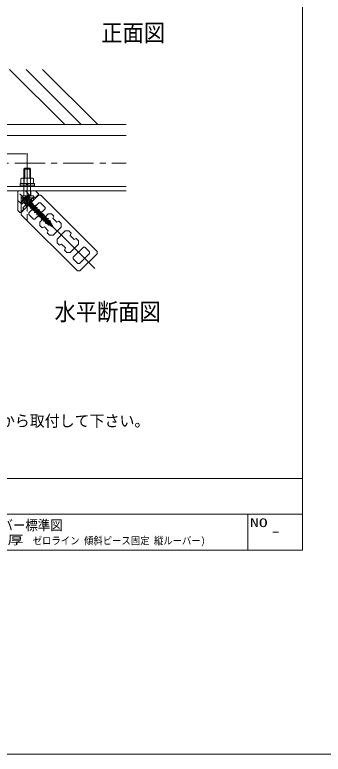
# Model space of a CAD drawing. Units: millimetres, scale not verified. Extents: x -1200 to 1200, y -500 to 500.
# Drawn here: x 446.5 to 502.4, y -500 to -366 of the extents above; entities that cross this region are included whole.
import ezdxf
from ezdxf.enums import TextEntityAlignment as Align

# ---------------------------------------------------------------- set-up
doc = ezdxf.new("R2010")
doc.units = ezdxf.units.MM
doc.header["$LTSCALE"] = 1.1
doc.header["$PDMODE"] = 32
doc.header["$PDSIZE"] = 0.55
doc.linetypes.add('CHAIN1', pattern=[8, 5, -1, 1, -1])
for name, color, linetype, lineweight in [('0-0_一般', 7, 'Continuous', 9), ('0-1_0', 7, 'Continuous', 9), ('0-3_寸法', 7, 'Continuous', 9), ('0-4_ルーバー', 7, 'Continuous', 9), ('0-7_ストリンガー', 7, 'Continuous', 9), ('0-9_傾斜ピース', 7, 'Continuous', 9)]:
    doc.layers.add(name, color=color, linetype=linetype, lineweight=lineweight)
doc.layers.add('0-A_Defpoints', color=7, linetype='Continuous')
doc.styles.add('ＭＳ ゴシック', font='')
doc.styles.get('ＭＳ ゴシック').set_extended_font_data('MS Gothic')

# ---------------------------------------------------------------- blocks, each defined once
blk = doc.blocks.new('グループ-13-1')
at = {"layer": '0-4_ルーバー'}
for points in [[(127442.39, 167205.18), (127442.39, 167194.64), (127696.95, 166940.08), (127707.63, 166940.08), (127785.34, 167017.79), (127785.34, 167028.47), (127530.78, 167283.03), (127520.24, 167283.03)], [(127550.23, 167221.15), (127504.27, 167175.19), (127497.2, 167175.19), (127475.98, 167196.4), (127475.98, 167203.48), (127521.94, 167249.44), (127529.01, 167249.44), (127550.23, 167228.22)], [(127563.49, 167199.05), (127579.4, 167199.05), (127590.01, 167188.44), (127585.59, 167178.72), (127603.27, 167161.04), (127612.99, 167165.46), (127623.6, 167154.85), (127623.6, 167138.94), (127586.48, 167101.82), (127570.57, 167101.82), (127559.96, 167112.43), (127564.38, 167122.15), (127546.7, 167139.83), (127536.98, 167135.41), (127526.37, 167146.02), (127526.37, 167161.93)], [(127690.79, 167087.67), (127701.39, 167077.06), (127701.4, 167061.15), (127664.27, 167024.02), (127648.36, 167024.02), (127637.75, 167034.63), (127642.17, 167044.36), (127624.49, 167062.04), (127614.77, 167057.62), (127604.16, 167068.22), (127604.16, 167084.14), (127641.28, 167121.26), (127657.19, 167121.26), (127667.8, 167110.65), (127663.38, 167100.93), (127681.06, 167083.25)], [(127730.57, 167047.89), (127751.78, 167026.67), (127751.78, 167019.6), (127705.82, 166973.64), (127698.75, 166973.64), (127677.53, 166994.85), (127677.53, 167001.92), (127723.49, 167047.89)]]:
    blk.add_lwpolyline(points, close=True, dxfattribs=at)
blk = doc.blocks.new('グループ-103-1')
at = {"layer": '0-7_ストリンガー'}
for p, q in [((127917.39, 167553.33), (122792.39, 167553.33)), ((127917.39, 167323.33), (122792.39, 167323.33)), ((127917.39, 167303.33), (122792.39, 167303.33))]:
    blk.add_line(p, q, dxfattribs=at)
blk = doc.blocks.new('グループ-293-1')
at = {"layer": '0-9_傾斜ピース'}
for p, q in [((127454.44, 167360.83), (127454.44, 167402.08)), ((127484.44, 167402.08), (127454.44, 167402.08)), ((127480.69, 167360.83), (127480.69, 167405.83)), ((127484.44, 167360.83), (127484.44, 167402.08)), ((127454.44, 167358.52), (127454.44, 167280.66)), ((127484.44, 167358.71), (127484.44, 167280.83))]:
    blk.add_line(p, q, dxfattribs=at)
for points in [[(127458.19, 167360.83), (127458.19, 167405.83), (127454.44, 167402.08)], [(127458.19, 167405.83), (127480.69, 167405.83), (127484.44, 167402.08)]]:
    blk.add_lwpolyline(points, dxfattribs=at)
for points in [[(127496.94, 167270.83), (127441.94, 167270.83), (127441.94, 167280.83), (127496.94, 167280.83)], [(127496.94, 167270.83), (127441.94, 167270.83), (127451.94, 167265.83), (127486.94, 167265.83)]]:
    blk.add_lwpolyline(points, close=True, dxfattribs=at)
blk = doc.blocks.new('グループ-294-1')
at = {"layer": '0-9_傾斜ピース'}
for p, q in [((127440.39, 167358.31), (127444.76, 167360.83)), ((127440.39, 167335.83), (127440.39, 167358.31)), ((127444.76, 167360.83), (127493.76, 167360.83)), ((127454.82, 167335.83), (127454.82, 167358.31)), ((127483.69, 167335.83), (127483.69, 167358.31)), ((127501.76, 167335.83), (127436.76, 167335.83)), ((127436.76, 167323.33), (127436.76, 167335.83)), ((127501.76, 167328.33), (127436.76, 167328.33)), ((127501.76, 167323.33), (127436.76, 167323.33)), ((127469.26, 167335.83), (127464.93, 167328.33)), ((127474.26, 167335.83), (127469.93, 167328.33)), ((127501.76, 167323.33), (127501.76, 167335.83))]:
    blk.add_line(p, q, dxfattribs=at)
blk.add_lwpolyline([(127498.12, 167335.83), (127498.12, 167358.31), (127493.76, 167360.83)], dxfattribs=at)
for centre, radius, start, end in [((127447.61, 167345.81), 14.43, 60.00001, 119.99999), ((127469.26, 167318.26), 42.57, 70.18087, 109.81913), ((127490.91, 167345.81), 14.43, 60.00001, 119.99999)]:
    blk.add_arc(centre, radius, start, end, dxfattribs=at)
blk = doc.blocks.new('グループ-295-1')
at = {"layer": '0-9_傾斜ピース'}
blk.add_line((127469.44, 167429.37), (127469.44, 167210), dxfattribs=at)
for name in ['グループ-293-1', 'グループ-294-1']:
    blk.add_blockref(name, (0, 0), dxfattribs=at)
blk = doc.blocks.new('グループ-296-1')
at = {"layer": '0-9_傾斜ピース'}
for p, q in [((127426.94, 167300.83), (127429.44, 167303.33)), ((127426.94, 167300.83), (127426.94, 167213.62)), ((127506.94, 167303.33), (127429.44, 167303.33)), ((127483.05, 167281.26), (127460.98, 167303.33)), ((127444.16, 167242.37), (127426.48, 167260.05)), ((127444.16, 167242.37), (127426.94, 167259.59)), ((127482.75, 167280.96), (127444.16, 167242.37)), ((127491.89, 167254.74), (127474.21, 167272.42)), ((127499.55, 167276.54), (127506.62, 167269.47)), ((127506.91, 167269.77), (127505.15, 167271.54)), ((127448.88, 167225.87), (127461, 167237.99)), ((127448.88, 167225.87), (127455.95, 167218.8)), ((127470.68, 167233.53), (127453, 167251.21)), ((127468.07, 167230.92), (127461, 167237.99)), ((127426.94, 167213.62), (127435.32, 167205.25))]:
    blk.add_line(p, q, dxfattribs=at)
for points in [[(127505.15, 167271.54), (127520.17, 167286.56), (127520.17, 167290.1), (127506.94, 167303.33)], [(127453.88, 167220.27), (127455.65, 167218.5), (127506.91, 167269.77)], [(127499.55, 167276.54), (127487.43, 167264.42), (127494.5, 167257.35)], [(127453.88, 167220.27), (127438.86, 167205.25), (127435.32, 167205.25)]]:
    blk.add_lwpolyline(points, dxfattribs=at)
blk = doc.blocks.new('グループ-297-1')
at = {"layer": '0-9_傾斜ピース'}
for p, q in [((127426.94, 167300.83), (127429.44, 167303.33)), ((127426.94, 167300.83), (127426.94, 167213.62)), ((127453.19, 167303.33), (127429.44, 167303.33)), ((127453.19, 167303.33), (127453.19, 167280.83)), ((127485.69, 167280.83), (127485.69, 167303.33)), ((127506.94, 167303.33), (127485.69, 167303.33)), ((127441.32, 167280.83), (127441.32, 167207.71)), ((127453.19, 167280.83), (127441.32, 167280.83)), ((127497.57, 167280.83), (127485.69, 167280.83)), ((127497.57, 167260.42), (127497.57, 167280.83)), ((127497.57, 167260.42), (127506.91, 167269.77)), ((127506.91, 167269.77), (127505.15, 167271.54)), ((127426.94, 167213.62), (127435.32, 167205.25)), ((127438.86, 167205.25), (127435.32, 167205.25)), ((127438.86, 167205.25), (127441.32, 167207.71))]:
    blk.add_line(p, q, dxfattribs=at)
blk.add_lwpolyline([(127505.15, 167271.54), (127520.17, 167286.56), (127520.17, 167290.1), (127506.94, 167303.33)], dxfattribs=at)
blk = doc.blocks.new('グループ-298-1')
at = {"layer": '0-9_傾斜ピース'}
for name in ['グループ-296-1', 'グループ-297-1']:
    blk.add_blockref(name, (0, 0), dxfattribs=at)
blk = doc.blocks.new('グループ-299-1')
at = {"layer": '0-9_傾斜ピース'}
for p, q in [((127473.18, 167282), (127443.13, 167251.94)), ((127447.36, 167260.8), (127460.69, 167256.33)), ((127478.48, 167276.69), (127448.43, 167246.64)), ((127460.69, 167256.33), (127466.89, 167258.23)), ((127464.33, 167277.77), (127468.79, 167264.43)), ((127483.15, 167257.31), (127464.58, 167245.21)), ((127466.54, 167249.01), (127483.27, 167257.38)), ((127468.79, 167264.43), (127466.89, 167258.23)), ((127472.3, 167270.51), (127474.42, 167262.58)), ((127476.72, 167282), (127478.48, 167280.23)), ((127483.03, 167251.79), (127484.97, 167255.68)), ((127444.9, 167246.64), (127443.13, 167248.41)), ((127454.62, 167252.83), (127462.54, 167250.71)), ((127463.33, 167249.91), (127462.54, 167250.71)), ((127463.94, 167249.47), (127462.73, 167246.79)), ((127464.46, 167245.13), (127479.04, 167252.43)), ((127468.35, 167247.08), (127470.16, 167245.28)), ((127470.16, 167245.28), (127469.46, 167243.51)), ((127471.1, 167241.88), (127485.78, 167247.64)), ((127486.42, 167250.6), (127471.26, 167241.96)), ((127471.75, 167244.86), (127486.59, 167250.68)), ((127474.54, 167240.9), (127472.7, 167236.83)), ((127472.86, 167242.57), (127474.54, 167240.9)), ((127472.87, 167242.56), (127474.67, 167240.76)), ((127474.42, 167235.17), (127489.01, 167242.47)), ((127493.11, 167247.35), (127474.55, 167235.24)), ((127478.32, 167237.12), (127480.12, 167235.32)), ((127478.81, 167240.21), (127493.24, 167247.42)), ((127480.12, 167235.32), (127479.43, 167233.55)), ((127481.07, 167231.91), (127495.75, 167237.67)), ((127496.39, 167240.63), (127481.23, 167231.99)), ((127481.88, 167234.95), (127496.56, 167240.71)), ((127484.51, 167230.93), (127482.67, 167226.86)), ((127482.83, 167232.6), (127484.51, 167230.93)), ((127482.83, 167232.6), (127484.64, 167230.8)), ((127483.03, 167251.79), (127484.82, 167249.99)), ((127484.39, 167225.2), (127498.98, 167232.5)), ((127503.08, 167237.38), (127484.52, 167225.27)), ((127487.54, 167247.27), (127488.23, 167249.04)), ((127487.54, 167247.27), (127489.34, 167245.47)), ((127488.29, 167227.15), (127490.09, 167225.35)), ((127488.78, 167230.24), (127503.21, 167237.45)), ((127490.09, 167225.35), (127489.4, 167223.58)), ((127491.01, 167221.97), (127505.69, 167227.73)), ((127506.33, 167230.69), (127491.17, 167222.05)), ((127491.5, 167224.89), (127506.5, 167230.77)), ((127492.45, 167242.36), (127494.79, 167240.02)), ((127494.45, 167220.99), (127492.61, 167216.92)), ((127492.77, 167222.66), (127494.45, 167220.99)), ((127492.81, 167222.63), (127494.61, 167220.83)), ((127492.99, 167241.82), (127494.94, 167245.72)), ((127494.33, 167215.26), (127508.92, 167222.56)), ((127513.02, 167227.44), (127494.46, 167215.33)), ((127497.51, 167237.3), (127498.2, 167239.07)), ((127497.51, 167237.3), (127499.31, 167235.5)), ((127498.72, 167220.3), (127513.15, 167227.51)), ((127516.3, 167220.72), (127501.14, 167212.08)), ((127501.79, 167215.04), (127516.47, 167220.8)), ((127502.39, 167232.42), (127504.73, 167230.08)), ((127502.96, 167231.85), (127504.91, 167235.75)), ((127507.45, 167227.36), (127508.14, 167229.13)), ((127507.45, 167227.36), (127509.25, 167225.56)), ((127512.9, 167221.91), (127514.85, 167225.81)), ((127512.9, 167221.91), (127514.7, 167220.11)), ((127498.23, 167217.21), (127500.03, 167215.41)), ((127500.03, 167215.41), (127499.33, 167213.64)), ((127500.98, 167212), (127515.66, 167217.76)), ((127504.55, 167210.89), (127502.6, 167206.99)), ((127502.74, 167212.69), (127504.55, 167210.89)), ((127504.3, 167205.29), (127518.89, 167212.59)), ((127522.99, 167217.47), (127504.43, 167205.36)), ((127508.2, 167207.24), (127510, 167205.44)), ((127508.53, 167210.24), (127523.12, 167217.54)), ((127510, 167205.44), (127509.31, 167203.67)), ((127510.95, 167202.03), (127525.63, 167207.79)), ((127526.27, 167210.75), (127511.11, 167202.11)), ((127511.76, 167205.07), (127526.44, 167210.83)), ((127514.52, 167200.92), (127512.57, 167197.02)), ((127512.71, 167202.72), (127514.52, 167200.92)), ((127514.27, 167195.32), (127528.86, 167202.62)), ((127532.96, 167207.5), (127514.4, 167195.39)), ((127517.42, 167217.39), (127518.11, 167219.16)), ((127517.42, 167217.39), (127519.22, 167215.59)), ((127518.17, 167197.27), (127519.97, 167195.47)), ((127518.5, 167200.27), (127533.09, 167207.57)), ((127519.97, 167195.47), (127519.28, 167193.7)), ((127520.92, 167192.06), (127535.6, 167197.82)), ((127536.24, 167200.78), (127521.08, 167192.14)), ((127521.73, 167195.1), (127536.41, 167200.86)), ((127524.49, 167190.95), (127522.54, 167187.05)), ((127522.69, 167192.75), (127524.49, 167190.95)), ((127522.87, 167211.94), (127524.82, 167215.84)), ((127522.87, 167211.94), (127524.67, 167210.14)), ((127524.24, 167185.35), (127538.83, 167192.65)), ((127542.93, 167197.53), (127524.37, 167185.42)), ((127527.39, 167207.42), (127528.08, 167209.19)), ((127527.39, 167207.42), (127529.19, 167205.62)), ((127528.14, 167187.3), (127529.94, 167185.5)), ((127528.47, 167190.3), (127543.06, 167197.6)), ((127530.89, 167182.09), (127545.57, 167187.85)), ((127546.21, 167190.81), (127531.05, 167182.17)), ((127531.7, 167185.13), (127546.38, 167190.89)), ((127532.84, 167201.97), (127534.79, 167205.87)), ((127532.84, 167201.97), (127534.64, 167200.17)), ((127552.9, 167187.56), (127534.34, 167175.45)), ((127537.36, 167197.45), (127538.05, 167199.22)), ((127537.36, 167197.45), (127539.16, 167195.65)), ((127538.44, 167180.33), (127553.03, 167187.63)), ((127542.81, 167192), (127544.76, 167195.9)), ((127542.81, 167192), (127544.61, 167190.2)), ((127547.33, 167187.48), (127548.02, 167189.25)), ((127547.33, 167187.48), (127549.13, 167185.68)), ((127529.94, 167185.5), (127529.25, 167183.73)), ((127534.46, 167180.98), (127532.51, 167177.08)), ((127532.66, 167182.78), (127534.46, 167180.98)), ((127534.21, 167175.38), (127548.8, 167182.68)), ((127538.11, 167177.33), (127539.91, 167175.53)), ((127539.91, 167175.53), (127539.22, 167173.76)), ((127540.86, 167172.12), (127555.54, 167177.88)), ((127556.18, 167180.84), (127541.02, 167172.2)), ((127541.67, 167175.16), (127556.35, 167180.92)), ((127544.43, 167171.01), (127542.48, 167167.11)), ((127542.63, 167172.81), (127544.43, 167171.01)), ((127544.18, 167165.41), (127558.77, 167172.71)), ((127562.87, 167177.59), (127544.31, 167165.48)), ((127548.08, 167167.36), (127549.88, 167165.56)), ((127548.41, 167170.36), (127563, 167177.66)), ((127549.88, 167165.56), (127549.19, 167163.79)), ((127565.5, 167167.91), (127550.83, 167162.15)), ((127566.15, 167170.87), (127550.99, 167162.23)), ((127551.64, 167165.19), (127566.32, 167170.95)), ((127554.4, 167161.04), (127552.45, 167157.14)), ((127552.6, 167162.84), (127554.4, 167161.04)), ((127552.78, 167182.03), (127554.73, 167185.93)), ((127552.78, 167182.03), (127554.58, 167180.23)), ((127554.15, 167155.44), (127567.99, 167162.32)), ((127572.72, 167167.5), (127554.27, 167155.51)), ((127557.3, 167177.51), (127557.99, 167179.28)), ((127557.3, 167177.51), (127559.1, 167175.71)), ((127559.91, 167155.53), (127558.05, 167157.38)), ((127558.4, 167160.38), (127572.85, 167167.57)), ((127559.91, 167155.53), (127559.31, 167153.97)), ((127560.87, 167152.3), (127573.77, 167156.38)), ((127574.69, 167159.33), (127561.07, 167152.38)), ((127561.46, 167155.15), (127574.69, 167159.33)), ((127562.75, 167172.06), (127564.7, 167175.96)), ((127562.75, 167172.06), (127564.55, 167170.26)), ((127563.38, 167153.1), (127565.57, 167151.7)), ((127579.17, 167153.68), (127566.16, 167147.53)), ((127567.28, 167167.53), (127567.96, 167169.31)), ((127567.28, 167167.53), (127569.1, 167165.71)), ((127569.65, 167151.09), (127579.35, 167153.74)), ((127572.45, 167161.08), (127574.57, 167165.92)), ((127572.45, 167161.08), (127573.75, 167159.04)), ((127575.95, 167155.59), (127576.33, 167157.92)), ((127575.95, 167155.59), (127577.45, 167153.22)), ((127565.57, 167151.7), (127564.46, 167149.18)), ((127565.99, 167147.46), (127575.43, 167150.32)), ((127570.22, 167148.74), (127572.4, 167147.35)), ((127572.4, 167147.35), (127572.3, 167146.58)), ((127579.81, 167145.03), (127573.31, 167145.38)), ((127573.46, 167145.38), (127582.38, 167146.2)), ((127582.47, 167146.2), (127574.89, 167146.56)), ((127578.9, 167143.21), (127578.92, 167142.66)), ((127579.34, 167142.08), (127586.26, 167139.4)), ((127580.5, 167148.44), (127580.7, 167152.66)), ((127580.5, 167148.44), (127581.91, 167146.22)), ((127582.75, 167140.76), (127587.2, 167137.92)), ((127583.04, 167145.78), (127584.36, 167142.38)), ((127584.36, 167142.38), (127587.2, 167137.92))]:
    blk.add_line(p, q, dxfattribs=at)
for points in [[(127480.84, 167256.16), (127474.42, 167262.58), (127462.54, 167250.71)], [(127575.7, 167145.25), (127579.63, 167142.74), (127586.26, 167139.4)]]:
    blk.add_lwpolyline(points, dxfattribs=at)
for centre, radius, start, end in [((127484.67, 167240.45), 42.5, 106.92751, 163.07249), ((127474.95, 167280.23), 2.5, 45, 135), ((127476.72, 167278.46), 2.5, 315, 45), ((127483.84, 167256.25), 1.27, 333.42387, 123.10492), ((127444.9, 167250.18), 2.5, 135, 225), ((127446.66, 167248.41), 2.5, 225, 315), ((127463.89, 167246.27), 1.27, 155.69355, 303.10492), ((127465.84, 167252.65), 3.71, 225, 280.88477), ((127470.64, 167243.06), 1.27, 150.29547, 299.70453), ((127471.32, 167246.44), 1.64, 225, 291.4349), ((127473.85, 167236.31), 1.27, 155.69355, 303.10492), ((127477.16, 167243.52), 3.71, 225, 296.57613), ((127480.59, 167249.35), 3.45, 45, 116.57613), ((127480.61, 167233.09), 1.27, 158.5651, 299.70453), ((127481.28, 167236.48), 1.64, 225, 291.4349), ((127483.82, 167226.34), 1.27, 155.69355, 303.10492), ((127487.13, 167233.55), 3.71, 225, 296.57613), ((127486.38, 167246.11), 1.64, 45, 111.4349), ((127487.05, 167249.5), 1.27, 338.5651, 119.70453), ((127490.55, 167239.38), 3.45, 45, 116.57613), ((127490.58, 167223.12), 1.27, 158.5651, 299.70453), ((127491.25, 167226.51), 1.64, 225, 291.4349), ((127493.8, 167246.29), 1.27, 333.42387, 123.10492), ((127497.07, 167223.61), 3.71, 225, 296.57613), ((127496.35, 167236.14), 1.64, 45, 111.4349), ((127497.02, 167239.53), 1.27, 338.5651, 119.70453), ((127500.52, 167229.41), 3.45, 45, 116.57613), ((127503.77, 167236.32), 1.27, 333.42387, 123.10492), ((127506.29, 167226.2), 1.64, 45, 111.4349), ((127506.96, 167229.59), 1.27, 338.5651, 119.70453), ((127510.46, 167219.47), 3.45, 45, 116.57613), ((127513.71, 167226.38), 1.27, 333.42387, 123.10492), ((127516.93, 167219.62), 1.27, 338.5651, 119.70453), ((127493.76, 167216.4), 1.27, 155.69355, 303.10492), ((127500.52, 167213.18), 1.27, 158.5651, 299.70453), ((127501.19, 167216.57), 1.64, 225, 291.4349), ((127503.73, 167206.43), 1.27, 153.42387, 303.10492), ((127506.99, 167213.33), 3.45, 225, 296.57613), ((127510.49, 167203.21), 1.27, 158.5651, 299.70453), ((127511.16, 167206.6), 1.64, 225, 291.4349), ((127513.7, 167196.46), 1.27, 153.42387, 303.10492), ((127516.96, 167203.36), 3.45, 225, 296.57613), ((127516.26, 167216.23), 1.64, 45, 111.4349), ((127520.43, 167209.5), 3.45, 45, 116.57613), ((127520.46, 167193.24), 1.27, 158.5651, 299.70453), ((127521.13, 167196.63), 1.64, 225, 291.4349), ((127523.67, 167186.49), 1.27, 153.42387, 303.10492), ((127523.68, 167216.41), 1.27, 333.42387, 123.10492), ((127526.93, 167193.39), 3.45, 225, 296.57613), ((127526.23, 167206.26), 1.64, 45, 111.4349), ((127526.9, 167209.65), 1.27, 338.5651, 119.70453), ((127530.4, 167199.53), 3.45, 45, 116.57613), ((127533.65, 167206.44), 1.27, 333.42387, 123.10492), ((127536.2, 167196.29), 1.64, 45, 111.4349), ((127536.87, 167199.68), 1.27, 338.5651, 119.70453), ((127540.37, 167189.56), 3.45, 45, 116.57613), ((127543.62, 167196.46), 1.27, 333.42387, 123.10492), ((127546.17, 167186.32), 1.64, 45, 111.4349), ((127546.84, 167189.71), 1.27, 338.5651, 119.70453), ((127553.59, 167186.49), 1.27, 333.42387, 123.10492), ((127530.43, 167183.27), 1.27, 158.5651, 299.70453), ((127531.1, 167186.66), 1.64, 225, 291.4349), ((127533.64, 167176.51), 1.27, 153.42387, 303.10492), ((127536.9, 167183.42), 3.45, 225, 296.57613), ((127540.4, 167173.3), 1.27, 158.5651, 299.70453), ((127541.07, 167176.69), 1.64, 225, 291.4349), ((127543.61, 167166.54), 1.27, 153.42387, 303.10492), ((127546.87, 167173.45), 3.45, 225, 296.57613), ((127550.34, 167179.59), 3.45, 45, 116.57613), ((127550.37, 167163.33), 1.27, 158.5651, 299.70453), ((127551.04, 167166.72), 1.64, 225, 291.4349), ((127553.58, 167156.57), 1.27, 153.42387, 303.01242), ((127556.85, 167163.49), 3.47, 225, 296.43525), ((127556.14, 167176.35), 1.64, 45, 111.4349), ((127556.81, 167179.74), 1.27, 338.5651, 119.70453), ((127560.31, 167169.62), 3.45, 45, 116.57613), ((127560.49, 167153.51), 1.27, 158.85193, 297.0337), ((127561, 167156.61), 1.53, 225, 287.55477), ((127563.56, 167176.52), 1.27, 333.42387, 123.10492), ((127566.1, 167166.36), 1.66, 45, 111.4349), ((127566.78, 167169.77), 1.27, 338.85193, 119.70453), ((127569.53, 167159.22), 3.46, 32.5, 116.43525), ((127573.41, 167166.43), 1.27, 336.31695, 123.01243), ((127574.34, 167154.57), 1.9, 32.5, 107.55476), ((127575.07, 167158.13), 1.27, 350.71067, 126.51264), ((127579.63, 167152.71), 1.07, 357.31672, 115.30813), ((127565.62, 167148.67), 1.27, 156.31695, 295.30813), ((127568.3, 167156), 5.09, 237.5, 285.29936), ((127573.37, 167146.45), 1.07, 172.63404, 275.234), ((127575.14, 167151.64), 5.09, 237.5, 267.27222), ((127576.73, 167146.03), 4.48, 32.5, 106.8568), ((127579.58, 167142.69), 0.653, 182.08604, 248.83282), ((127579.51, 167139.28), 5.76, 32.5, 86.95981), ((127582.44, 167145.55), 0.653, 21.16718, 95.234)]:
    blk.add_arc(centre, radius, start, end, dxfattribs=at)
blk = doc.blocks.new('グループ-300-1')
at = {"layer": '0-9_傾斜ピース'}
blk.add_blockref('グループ-299-1', (0, 0), dxfattribs=at)
blk = doc.blocks.new('_DOT')
at = {"layer": '0-1_0'}
for p, q in [((-2.5, 0), (-5, 0)), ((-1.25, 0), (1.25, 0))]:
    blk.add_line(p, q, dxfattribs=at)

msp = doc.modelspace()

# ---------------------------------------------------------------- linework, layer by layer
at = {"layer": '0-0_一般'}
for p, q in [((455.56, -385.867), (445.56, -375.867)), ((458.56, -385.867), (448.56, -375.867)), ((461.56, -385.867), (451.56, -375.867)), ((261.696, -385.867), (466.696, -385.867)), ((447.417, -398.4), (460.982, -411.965)), ((428.607, -456.5), (498.607, -456.5)), ((488.717, -456.5), (488.717, -463)), ((1200, -500), (-1200, -500))]:
    msp.add_line(p, q, dxfattribs=at)
at = {"layer": '0-0_一般', "linetype": 'CHAIN1'}
for p, q in [((261.696, -392.867), (466.696, -392.867)), ((448.778, -393.274), (448.778, -403.296))]:
    msp.add_line(p, q, dxfattribs=at)
at = {"layer": '0-0_一般', "color": 4}
msp.add_line((1200, -500), (-600, -500), dxfattribs=at)
at = {"layer": '0-0_一般'}
for points in [[(98.607, -190), (498.607, -190), (498.607, -450), (98.607, -450)], [(98.607, -450), (498.607, -450), (498.607, -463), (98.607, -463)]]:
    msp.add_lwpolyline(points, close=True, dxfattribs=at)
at = {"layer": '0-3_寸法'}
for p, q in [((448.277, -391.177), (429.278, -391.177)), ((448.778, -398.177), (448.778, -391.177))]:
    msp.add_line(p, q, dxfattribs=at)
at = {"layer": '0-A_Defpoints'}
msp.add_point((448.778, -399.177), dxfattribs=at)

# ---------------------------------------------------------------- block references
at = {"layer": '0-3_寸法', "xscale": 0.1001489, "yscale": 0.1001489}
msp.add_blockref('_DOT', (448.778, -391.177), dxfattribs=at)
at = {"layer": '0-4_ルーバー', "xscale": 0.04, "yscale": 0.04}
msp.add_blockref('グループ-13-1', (-4650, -7090), dxfattribs=at)
at = {"layer": '0-7_ストリンガー', "xscale": 0.04, "yscale": 0.04}
msp.add_blockref('グループ-103-1', (-4650, -7090), dxfattribs=at)
at = {"layer": '0-9_傾斜ピース', "xscale": 0.04, "yscale": 0.04}
for name in ['グループ-295-1', 'グループ-298-1', 'グループ-300-1']:
    msp.add_blockref(name, (-4650, -7090), dxfattribs=at)

# ---------------------------------------------------------------- texts
at = {"layer": '0-0_一般', "style": 'ＭＳ ゴシック'}
for s, height, width, p in [('正面図', 3.134, 0.9, (462.181, -371.727)), ('水平断面図', 3.134, 0.9, (453.714, -422.311)), ('現場で傾斜ピースを取付けする場合、必ず下穴φ3～3.5mmをあけてから取付して下さい。', 2.09, 0.95, (363.239, -441.239)), (' ルーバー標準図', 1.833, 0.9, (438.31, -459.954)), ('NO', 1.567, 1.5, (489.11, -459.296)), ('-', 1.828, 1.5, (492.824, -460.991)), ('(25mm厚', 1.567, 1.35, (438, -462.415)), ('ゼロライン 傾斜ピース固定 縦ルーバー)', 1.343, 0.9, (449.773, -462.372))]:
    msp.add_text(s, height=height, dxfattribs=dict(at, width=width)).set_placement(p, align=Align.BOTTOM_LEFT)

doc.saveas('drawing.dxf')
